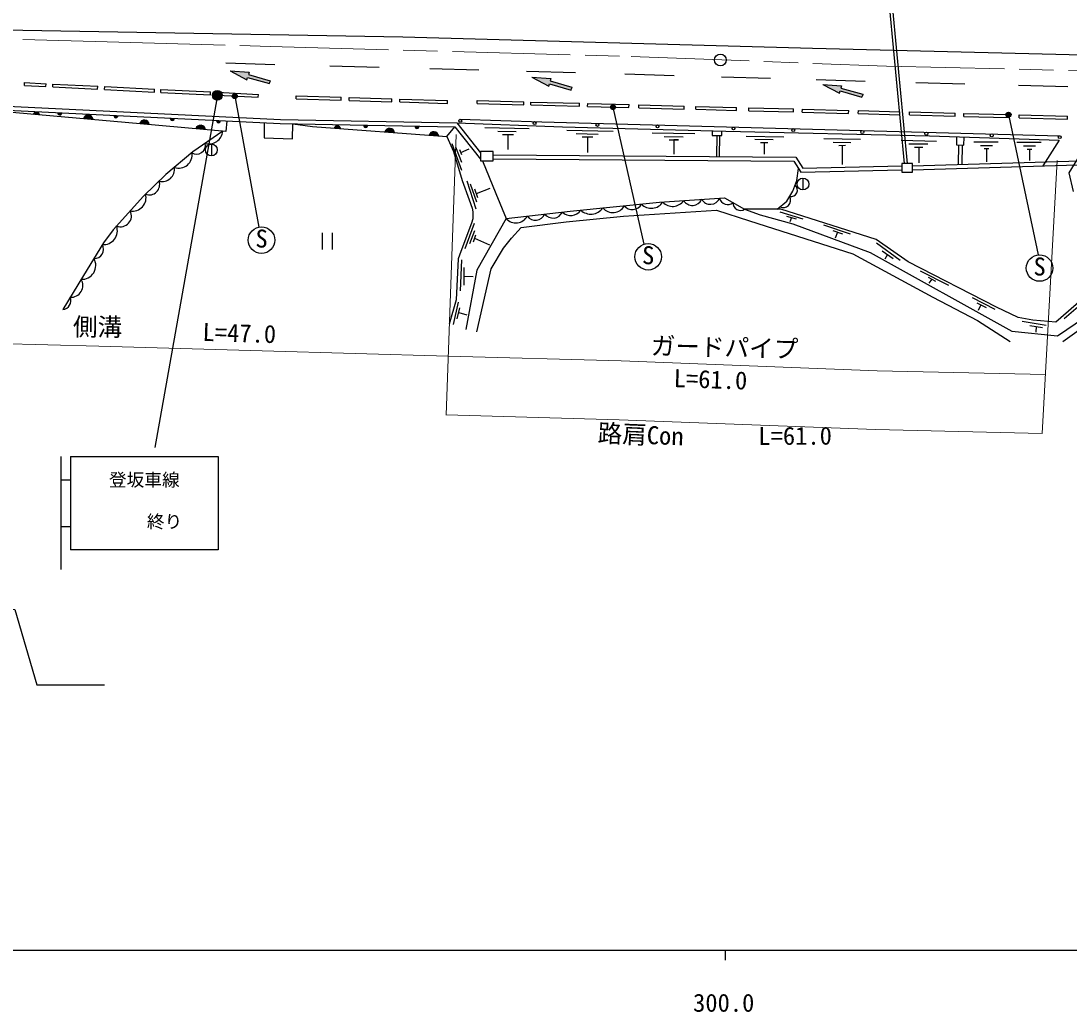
# Model space of a CAD drawing. Units: millimetres at full size, sheet at 1:1000; details may follow other scales. Extents: x 40000 to 680000, y 20000 to 380000.
# Drawn here: x 296362 to 402972, y 198715 to 299592 of the extents above; entities that cross this region are included whole.
import ezdxf
from ezdxf.enums import TextEntityAlignment as Align

# ---------------------------------------------------------------- set-up
doc = ezdxf.new("R2010")
doc.units = ezdxf.units.MM
doc.header["$LTSCALE"] = 1000
doc.linetypes.add('CHAIN', pattern=[18.5, 12, -1.5, 3.5, -1.5])
for name, color, linetype, lineweight in [('M-BGD', 7, 'Continuous', 25), ('M-BGD-EXST', 7, 'Continuous', 25), ('M-BMK', 2, 'CHAIN', 13), ('M-BMK-SRVR', 3, 'Continuous', 25), ('M-STR-HTXT', 7, 'Continuous', 13), ('M-STR-STRC', 7, 'Continuous', 25), ('M-TTL-BAND', 7, 'Continuous', 25)]:
    doc.layers.add(name, color=color, linetype=linetype, lineweight=lineweight)
doc.styles.add('ＭＳ ゴシック', font='')
doc.styles.get('ＭＳ ゴシック').set_extended_font_data('MS Gothic')

msp = doc.modelspace()

# ---------------------------------------------------------------- hatches: boundary and pattern name
at = {"layer": 'M-BGD'}
for points in [[(298242, 290030, 0.84072), (297619, 290085)], [(300108, 290270, 0.4608), (300297, 290025, 0.4608), (300509, 290250)], [(303697, 289553, 0.82183), (302710, 289639)], [(305827, 289986, 0.4608), (306016, 289741, 0.4608), (306228, 289966)], [(309418, 289048, 0.82183), (308431, 289138)], [(311555, 289702, 0.4608), (311744, 289457, 0.4608), (311956, 289682)], [(315132, 288523, 0.82183), (314145, 288614)], [(316260, 289468, 0.4608), (316449, 289223, 0.4608), (316662, 289448)], [(328856, 288629, 0.84072), (328232, 288676)], [(331222, 288991, 0.4608), (331419, 288753, 0.4608), (331624, 288984)], [(334368, 288215, 0.82183), (333380, 288289)], [(336448, 288896, 0.4608), (336645, 288657, 0.4608), (336850, 288888)], [(338857, 287878, 0.82183), (337869, 287952)]]:
    msp.add_hatch(color=256, dxfattribs=at).paths.add_polyline_path(points)
at = {"layer": 'M-BGD-EXST'}
for points in [[(318357, 291939, 1), (317857, 291939, 1)], [(356833, 290819, 1), (356333, 290819, 1)], [(397071, 290060, 1), (396571, 290060, 1)]]:
    msp.add_hatch(color=256, dxfattribs=at).paths.add_polyline_path(points)
at = {"layer": 'M-STR-STRC'}
for points in [[(317641, 294514), (319564, 294382), (319495, 294139), (321713, 293504), (321672, 293360), (321631, 293216), (319412, 293851), (319343, 293608)], [(348339, 293857), (350263, 293724), (350193, 293482), (352412, 292847), (352370, 292703), (352329, 292558), (350111, 293194), (350041, 292951)], [(315842, 292028, 1), (316842, 292028, 1)], [(377918, 293136), (379841, 293004), (379772, 292761), (381990, 292126), (381949, 291982), (381908, 291838), (379689, 292473), (379620, 292231)]]:
    msp.add_hatch(color=256, dxfattribs=at).paths.add_polyline_path(points)

# ---------------------------------------------------------------- linework, layer by layer
at = {"layer": 'M-BGD'}
for p, q in [((386229, 285099), (384750, 300817)), ((386530, 285099), (385052, 300817)), ((343537, 288733), (348047, 288650)), ((344863, 288373), (346729, 288351)), ((345328, 288044), (346467, 288044)), ((345897, 288044), (345897, 286509)), ((351874, 288486), (356614, 288373)), ((352844, 288129), (355065, 288063)), ((360572, 288197), (364907, 288138)), ((367139, 287925), (367123, 285788)), ((367402, 287923), (367386, 285786)), ((370132, 287874), (373963, 287806)), ((315732, 287065), (315732, 285865)), ((341222, 284374), (340233, 287070)), ((353438, 287810), (354517, 287803)), ((353977, 287807), (353977, 286214)), ((361799, 287822), (363710, 287810)), ((362282, 287489), (363240, 287489)), ((371004, 287556), (372885, 287533)), ((371596, 287215), (372339, 287222)), ((371968, 287219), (371952, 286040)), ((378019, 287615), (381764, 287561)), ((378972, 287238), (380770, 287216)), ((379550, 286927), (380247, 286933)), ((379899, 286930), (379899, 284989)), ((385904, 287469), (389487, 287360)), ((386685, 287097), (388597, 287097)), ((391730, 286969), (391701, 284982)), ((392114, 286967), (392061, 284993)), ((393285, 287293), (395749, 287293)), ((393949, 286932), (395177, 286932)), ((397662, 287242), (400126, 287242)), ((398327, 286880), (399555, 286880)), ((341199, 285185), (340591, 286748)), ((341214, 285967), (341007, 286465)), ((341111, 286216), (341950, 286587)), ((387261, 286754), (388093, 286762)), ((387677, 286758), (387688, 285164)), ((394327, 286604), (394815, 286604)), ((394571, 286604), (394571, 285242)), ((398705, 286552), (399193, 286552)), ((398949, 286552), (398949, 285401)), ((375901, 283592), (375901, 282392)), ((342671, 280448), (341759, 283297)), ((342732, 281152), (342081, 282975)), ((342694, 282037), (344073, 282569)), ((342847, 281604), (342541, 282470)), ((373539, 280173), (375878, 279449)), ((374241, 279734), (375228, 279435)), ((374734, 279585), (374562, 279150)), ((341548, 276423), (342511, 279006)), ((342026, 276936), (342518, 278254)), ((378001, 278837), (380710, 277939)), ((378928, 278256), (379944, 277910)), ((327003, 278020), (327003, 276343)), ((328003, 278020), (328003, 276343)), ((342388, 277127), (342627, 277810)), ((342508, 277468), (344015, 276806)), ((379436, 278083), (379186, 277491)), ((383371, 277023), (385792, 275243)), ((383973, 276202), (385066, 275424)), ((341065, 272126), (341203, 275278)), ((384520, 275813), (384234, 275334)), ((341438, 272701), (341459, 274501)), ((387835, 274172), (390706, 272710)), ((341448, 273601), (342343, 273575)), ((388635, 273510), (389394, 273101)), ((389014, 273305), (388707, 272902)), ((340346, 268707), (340865, 270971)), ((393105, 271451), (395434, 270273)), ((393601, 270886), (394538, 270418)), ((402465, 269319), (404361, 270940)), ((340732, 269273), (341007, 270389)), ((340891, 269921), (341699, 269690)), ((393995, 270689), (393725, 270128)), ((398199, 269050), (400646, 268632)), ((398996, 268594), (400277, 268390)), ((399636, 268492), (399607, 267924))]:
    msp.add_line(p, q, dxfattribs=at)
for points in [[(294320, 290957), (322751, 289547), (340706, 289218), (343120, 286168)], [(294320, 290557), (322738, 289147), (340510, 288821), (343120, 285523)], [(317293, 289417), (317204, 288333), (308479, 289134), (294320, 290373)], [(321094, 289228), (321102, 287688), (323996, 287581), (324024, 289123)], [(324024, 289123), (326033, 288841), (339683, 287816), (340510, 288821)], [(340706, 289218), (351442, 288830), (368048, 288369), (388779, 287892), (401983, 287472), (400321, 284845)], [(341008, 289583), (349346, 289318), (378147, 288544), (402033, 287914)], [(316894, 288362), (313836, 286255), (311109, 283961), (308839, 281755), (305744, 278343), (304746, 276998), (302708, 273675), (300617, 270232)], [(366687, 288407), (366687, 287928), (367652, 287922), (367665, 288380)], [(339683, 287816), (340345, 286296), (341233, 283364), (341968, 281386), (342269, 280548), (342342, 280160), (342325, 279446), (342174, 278994), (341106, 276142), (340820, 275386), (340630, 271190), (339935, 268739)], [(363240, 287489), (362761, 287489), (362761, 286050)], [(391514, 287805), (391521, 286970), (392279, 286966), (392305, 287780)], [(404957, 287375), (402945, 284125), (403391, 282243)], [(344390, 285956), (375193, 285729), (375905, 284608), (385956, 284840)], [(343296, 285357), (344676, 282044), (345721, 279483), (342727, 274240), (341622, 268174)], [(344390, 285556), (374972, 285330), (375689, 284203), (385956, 284440)], [(387056, 284840), (404081, 285360), (405094, 283241), (407000, 283241)], [(387056, 284440), (403832, 284952), (404842, 282841), (407000, 282841)], [(474528, 285115), (474408, 280231), (471051, 279247), (468357, 279211), (467214, 279443), (462936, 279880), (457532, 280054), (453724, 279982), (452148, 279738), (450328, 278986), (448284, 277776), (447679, 277317), (445312, 276633), (442324, 276080), (440118, 275771), (435365, 275409), (431460, 275362), (426212, 275484), (422934, 275432), (419933, 275133), (415632, 274529), (411800, 273677), (402333, 266924)], [(373277, 280450), (374272, 281256), (374888, 282264), (375280, 283357), (375448, 284582)], [(345721, 279483), (352215, 280234), (361313, 281140), (367920, 281603), (369974, 280447)], [(404460, 271404), (401631, 268935), (399292, 269130), (397791, 269423), (395582, 270470), (386592, 275074), (383360, 277345), (373665, 280451), (369974, 280447), (371557, 279847), (374874, 278934), (382752, 276014), (397158, 268024), (401797, 267549), (404549, 269412)], [(342731, 267951), (344205, 274375), (345434, 276450), (346266, 277482), (347227, 278564), (351805, 279156), (357640, 279726), (367125, 280328), (370473, 279236), (380987, 275878), (389112, 271493), (393655, 269097), (396996, 266951)], [(220855, 250870), (225438, 239363), (226195, 239363), (226195, 234828), (228695, 234828), (228695, 238987), (233695, 238953), (248695, 239041), (263695, 239014), (278695, 239077), (281195, 239077), (281195, 240692), (282626, 240692), (282626, 239105), (294486, 239098), (294775, 239699), (295331, 239733), (295724, 239699), (297983, 232022), (304860, 232015)]]:
    msp.add_lwpolyline(points, dxfattribs=at)
for points in [[(343120, 285357), (344390, 285357), (344390, 286295), (343120, 286295)], [(385956, 284217), (387056, 284217), (387056, 285099), (385956, 285099)]]:
    msp.add_lwpolyline(points, close=True, dxfattribs=at)
for centre, radius in [((341041, 289436), 150), ((348603, 289192), 150), ((355001, 289016), 150), ((361112, 288852), 150), ((368841, 288644), 150), ((374917, 288480), 150), ((381943, 288293), 150), ((388456, 288122), 150), ((395114, 287946), 150), ((402027, 287764), 150), ((315732, 286465), 600), ((375901, 282992), 600)]:
    msp.add_circle(centre, radius, dxfattribs=at)
for centre, radius, start, end in [((297926, 290003), 318, 4.88844, 165.10617), ((300307, 290228), 203, 168.19725, 6.12063), ((303195, 289498), 505, 6.16821, 163.8264), ((306026, 289944), 203, 168.19725, 6.12063), ((308915, 288995), 505, 5.95792, 163.61612), ((311754, 289660), 203, 168.19725, 6.12063), ((314630, 288471), 505, 5.9274, 163.58559), ((316459, 289427), 203, 168.19725, 6.12063), ((328540, 288598), 318, 5.59552, 165.81325), ((331422, 288956), 203, 169.98993, 7.91332), ((315464, 288517), 1439, 255.31374, 353.81038), ((333867, 288154), 505, 6.87529, 164.53348), ((336648, 288860), 203, 169.98993, 7.91332), ((338355, 287817), 505, 6.87529, 164.53348), ((314225, 286933), 895, 237.55796, 12.36101), ((312430, 285942), 1335, 249.94422, 10.19745), ((310725, 284509), 1260, 255.77514, 8.16705), ((309416, 282945), 1057, 249.51847, 18.86251), ((374662, 282377), 677, 260.42851, 48.45578), ((307712, 281615), 1377, 260.34928, 14.3282), ((366479, 281934), 1005, 209.38762, 338.63878), ((368244, 281748), 848, 192.28124, 310.96701), ((373896, 281341), 750, 242.76047, 29.49073), ((354332, 281432), 1502, 226.51017, 324.85372), ((356571, 281384), 1299, 218.94502, 332.41887), ((358546, 281452), 1062, 219.07007, 332.29382), ((360489, 281899), 1375, 223.17412, 327.67006), ((362654, 282070), 1352, 222.10225, 325.92415), ((364656, 281837), 1027, 210.73795, 337.28845), ((369536, 281042), 740, 174.90297, 306.34096), ((306492, 279755), 1109, 248.65068, 26.92471), ((346712, 280363), 1325, 221.58459, 331.60978), ((348699, 280276), 984, 213.47543, 339.71893), ((350464, 280606), 1078, 218.58291, 334.61146), ((352288, 280991), 1200, 224.85567, 327.27381), ((304743, 278251), 1426, 265.96226, 19.2923), ((303834, 276356), 936, 266.67424, 30.28327), ((302553, 274708), 1419, 266.84695, 30.20169), ((301459, 272661), 1196, 265.64628, 31.81726), ((300558, 271114), 884, 273.84213, 23.62141)]:
    msp.add_arc(centre, radius, start, end, dxfattribs=at)
at = {"layer": 'M-BGD-EXST'}
for p, q in [((318107, 291939), (320569, 278609)), ((356583, 290819), (359730, 276869)), ((396821, 290060), (399837, 275783))]:
    msp.add_line(p, q, dxfattribs=at)
for centre, radius in [((318107, 291939), 250), ((356583, 290819), 250), ((396821, 290060), 250), ((320835, 277285), 1350), ((360164, 275591), 1350), ((399977, 274440), 1350)]:
    msp.add_circle(centre, radius, dxfattribs=at)
at = {"layer": 'M-BMK'}
msp.add_lwpolyline([(278073, 298180), (305127, 297464), (321752, 296989), (358431, 295981), (384412, 294983), (406102, 294479), (433013, 293649), (463613, 292630), (487829, 291676), (503050, 291202), (522076, 290596), (531353, 290265), (535013, 290138), (539969, 289757), (546446, 288997), (555484, 287649), (562013, 286476), (564108, 286031), (566453, 285365)], dxfattribs=at)
at = {"layer": 'M-BMK-SRVR'}
msp.add_circle((367506, 295621), 600, dxfattribs=at)
at = {"layer": 'M-STR-HTXT'}
for p, q in [((339597, 259454), (340637, 288030)), ((400234, 257616), (401749, 285372))]:
    msp.add_line(p, q, dxfattribs=at)
for points in [[(283506, 267025), (304274, 266475), (320884, 266001), (339817, 265481)], [(339817, 265481), (357410, 264997), (383457, 263996), (400561, 263600)], [(339598, 259485), (357212, 259001), (383273, 257999), (400234, 257606)]]:
    msp.add_lwpolyline(points, dxfattribs=at)
at = {"layer": 'M-STR-STRC'}
for p, q in [((317186, 295319), (322184, 295176)), ((327789, 295022), (332787, 294880)), ((337953, 294743), (342951, 294600)), ((347787, 294473), (352785, 294330)), ((296714, 293018), (296729, 293318)), ((296729, 293318), (298919, 293208)), ((298904, 292908), (298919, 293208)), ((357802, 294198), (362800, 294055)), ((367612, 293905), (372610, 293763)), ((377239, 293617), (382237, 293474)), ((387384, 293328), (392382, 293185)), ((296714, 293018), (298904, 292908)), ((299591, 292873), (299606, 293173)), ((299591, 292873), (304162, 292643)), ((299606, 293173), (304177, 292942)), ((304162, 292643), (304177, 292942)), ((304869, 292607), (304884, 292907)), ((304869, 292607), (309935, 292351)), ((304884, 292907), (309951, 292651)), ((309935, 292351), (309951, 292651)), ((310581, 292319), (310596, 292618)), ((310581, 292319), (315634, 292064)), ((310596, 292618), (315650, 292363)), ((315634, 292064), (315650, 292363)), ((316342, 292028), (316357, 292328)), ((316357, 292328), (320509, 292118)), ((320494, 291819), (320509, 292118)), ((397836, 293065), (402834, 292923)), ((316342, 292028), (309969, 256160)), ((316342, 292028), (320494, 291819)), ((324344, 291668), (324353, 291967)), ((324344, 291668), (328929, 291526)), ((324353, 291967), (328938, 291826)), ((328929, 291526), (328938, 291826)), ((329753, 291501), (329762, 291801)), ((329753, 291501), (334087, 291367)), ((329762, 291801), (334097, 291667)), ((334087, 291367), (334097, 291667)), ((334896, 291343), (334905, 291642)), ((334896, 291343), (339734, 291194)), ((334905, 291642), (339744, 291493)), ((339734, 291194), (339744, 291493)), ((342751, 291183), (342759, 291483)), ((342751, 291183), (347516, 291057)), ((342759, 291483), (347524, 291357)), ((347516, 291057), (347524, 291357)), ((348226, 291039), (348234, 291339)), ((348234, 291339), (353189, 291208)), ((353181, 290908), (353189, 291208)), ((354005, 290887), (354013, 291187)), ((354013, 291187), (358219, 291076)), ((358211, 290776), (358219, 291076)), ((359203, 290750), (359210, 291050)), ((359210, 291050), (363839, 290928)), ((348226, 291039), (353181, 290908)), ((354005, 290887), (358211, 290776)), ((359203, 290750), (363831, 290628)), ((363831, 290628), (363839, 290928)), ((364998, 290598), (365006, 290897)), ((364998, 290598), (369134, 290489)), ((365006, 290897), (369142, 290789)), ((369134, 290489), (369142, 290789)), ((370401, 290455), (370409, 290755)), ((370401, 290455), (374947, 290336)), ((370409, 290755), (374955, 290636)), ((374947, 290336), (374955, 290636)), ((375837, 290312), (375845, 290612)), ((375837, 290312), (380550, 290188)), ((375845, 290612), (380558, 290488)), ((380550, 290188), (380558, 290488)), ((381538, 290162), (381545, 290462)), ((381538, 290162), (385752, 290052)), ((381545, 290462), (385760, 290351)), ((385752, 290052), (385760, 290351)), ((386734, 290026), (386742, 290326)), ((386734, 290026), (391387, 289903)), ((386742, 290326), (391395, 290203)), ((391387, 289903), (391395, 290203)), ((392275, 289880), (392283, 290180)), ((392283, 290180), (396821, 290060)), ((396813, 289761), (396821, 290060)), ((397897, 289732), (397904, 290032)), ((397904, 290032), (402826, 289903)), ((392275, 289880), (396813, 289761)), ((397897, 289732), (402818, 289603)), ((402818, 289603), (402826, 289903)), ((300407, 255257), (300407, 243757)), ((301407, 255257), (316407, 255257)), ((301407, 255257), (301407, 245757)), ((316407, 255257), (316407, 245757)), ((300407, 252882), (301407, 252882)), ((300407, 248132), (301407, 248132)), ((316407, 245757), (301407, 245757))]:
    msp.add_line(p, q, dxfattribs=at)
for points in [[(269030, 298797), (296551, 298653), (335203, 297973), (376889, 296837), (412604, 295955), (456729, 294849), (472581, 294462), (493965, 293422), (518622, 292183), (533250, 291442), (535769, 291231), (541394, 290593), (552750, 289005), (559136, 287890), (562279, 287172), (565859, 286196), (566617, 286001)], [(317641, 294514), (319564, 294382), (319495, 294139), (321713, 293504), (321672, 293360)], [(317641, 294514), (319343, 293608), (319412, 293851), (321631, 293216), (321672, 293360)], [(348339, 293857), (350263, 293724), (350193, 293482), (352412, 292847), (352370, 292703)], [(348339, 293857), (350041, 292951), (350111, 293194), (352329, 292558), (352370, 292703)], [(377918, 293136), (379841, 293004), (379772, 292761), (381990, 292126), (381949, 291982)], [(377918, 293136), (379620, 292231), (379689, 292473), (381908, 291838), (381949, 291982)]]:
    msp.add_lwpolyline(points, dxfattribs=at)
msp.add_circle((316342, 292028), 500, dxfattribs=at)
at = {"layer": 'M-TTL-BAND'}
for p, q in [((40000, 205000), (579000, 205000)), ((368000, 205000), (368000, 204000))]:
    msp.add_line(p, q, dxfattribs=at)

# ---------------------------------------------------------------- texts
at = {"layer": 'M-BGD-EXST', "style": 'ＭＳ ゴシック'}
for p in [(320180, 275993), (359509, 274298), (399321, 273148)]:
    msp.add_text('S', height=1833, rotation=358.508, dxfattribs=at).set_placement(p, align=Align.BOTTOM_LEFT)
at = {"layer": 'M-STR-HTXT', "style": 'ＭＳ ゴシック'}
for s, rotation, p in [('側溝', 359.523, (301642, 267015)), ('L=47.0', 358.19, (314792, 266482)), ('ガードパイプ', 358.653, (360399, 265081)), ('L=61.0', 357.99, (362715, 261781)), ('路肩Con', 357.633, (354973, 256196)), ('L=61.0', 0.311, (371377, 255879))]:
    msp.add_text(s, height=1833, rotation=rotation, dxfattribs=at).set_placement(p, align=Align.BOTTOM_LEFT)
at = {"layer": 'M-STR-STRC', "style": 'ＭＳ ゴシック'}
for s, p in [('登坂車線', (308907, 252882)), ('終り', (310969, 248640))]:
    msp.add_text(s, height=1320, dxfattribs=at).set_placement(p, align=Align.MIDDLE_CENTER)
at = {"layer": 'M-TTL-BAND', "style": 'ＭＳ ゴシック'}
msp.add_text('300.0', height=1833, dxfattribs=at).set_placement((367844, 198195), align=Align.BOTTOM_CENTER)

doc.saveas('drawing.dxf')
